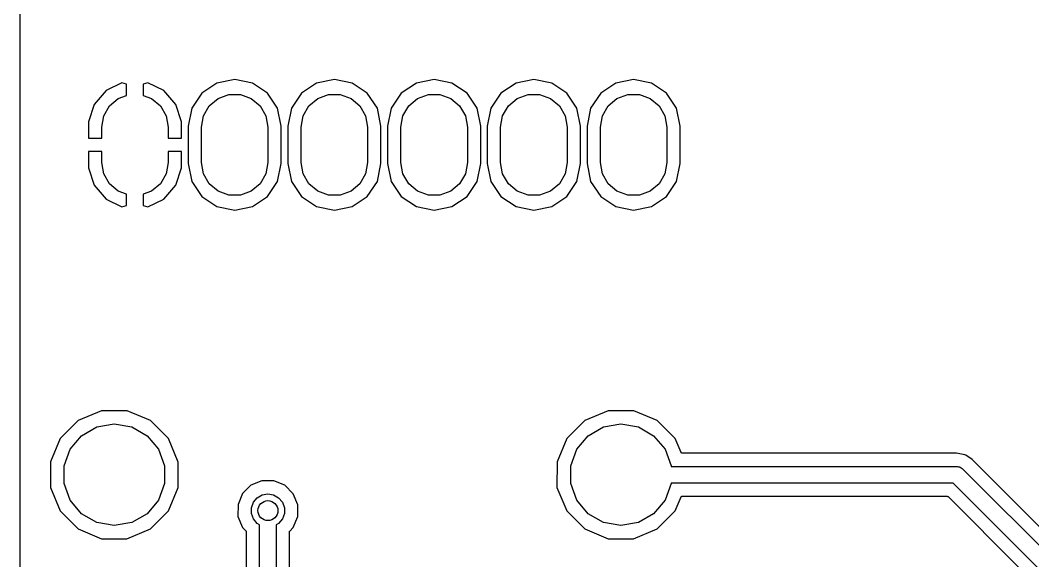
# Model space of a CAD drawing. Extents: x 0.3 to 75.7, y -92.7 to -0.5.
# Drawn here: x 0.28 to 15.5, y -71.75 to -63.63 of the extents above; entities that cross this region are included whole.
import ezdxf

# ---------------------------------------------------------------- set-up
doc = ezdxf.new("R2010")
doc.units = 0
doc.header["$MEASUREMENT"] = 0
doc.layers.add('BLACK', color=7, linetype='CONTINUOUS')

msp = doc.modelspace()

# ---------------------------------------------------------------- linework, layer by layer
at = {"layer": 'Black'}
for p, q in [((0.275, -65.151), (0.275, -62.9342)), ((1.80458, -64.5665), (1.56545, -64.6828)), ((1.875, -64.5867), (1.80458, -64.5665)), ((2.19542, -64.5665), (2.125, -64.5867)), ((2.43455, -64.6828), (2.19542, -64.5665)), ((3.5, -64.5192), (3.23222, -64.5724)), ((3.76778, -64.5724), (3.5, -64.5192)), ((5, -64.5192), (4.73222, -64.5724)), ((5.26778, -64.5724), (5, -64.5192)), ((6.5, -64.5192), (6.23222, -64.5724)), ((6.76778, -64.5724), (6.5, -64.5192)), ((8, -64.5192), (7.73222, -64.5724)), ((8.26778, -64.5724), (8, -64.5192)), ((9.5, -64.5192), (9.23222, -64.5724)), ((9.76778, -64.5724), (9.5, -64.5192)), ((1.56545, -64.6828), (1.38611, -64.8913)), ((1.875, -64.7566), (1.875, -64.5867)), ((2.125, -64.5867), (2.125, -64.7566)), ((2.61389, -64.8913), (2.43455, -64.6828)), ((3.23222, -64.5724), (3.0052, -64.7241)), ((3.99479, -64.7241), (3.76778, -64.5724)), ((4.73222, -64.5724), (4.50521, -64.7241)), ((5.49479, -64.7241), (5.26778, -64.5724)), ((6.23222, -64.5724), (6.00521, -64.7241)), ((6.99479, -64.7241), (6.76778, -64.5724)), ((7.73222, -64.5724), (7.5052, -64.7241)), ((8.49479, -64.7241), (8.26778, -64.5724)), ((9.23222, -64.5724), (9.00521, -64.7241)), ((9.99479, -64.7241), (9.76778, -64.5724)), ((1.61698, -64.9137), (1.75, -64.8021)), ((1.75, -64.8021), (1.875, -64.7566)), ((2.125, -64.7566), (2.25, -64.8021)), ((2.25, -64.8021), (2.38302, -64.9137)), ((3.0052, -64.7241), (2.85352, -64.9511)), ((3.11698, -64.9137), (3.25, -64.8021)), ((3.25, -64.8021), (3.41318, -64.7427)), ((3.41318, -64.7427), (3.58682, -64.7427)), ((3.58682, -64.7427), (3.75, -64.8021)), ((3.75, -64.8021), (3.88302, -64.9137)), ((4.14648, -64.9511), (3.99479, -64.7241)), ((4.50521, -64.7241), (4.35352, -64.9511)), ((4.61698, -64.9137), (4.75, -64.8021)), ((4.75, -64.8021), (4.91318, -64.7427)), ((4.91318, -64.7427), (5.08682, -64.7427)), ((5.08682, -64.7427), (5.25, -64.8021)), ((5.25, -64.8021), (5.38302, -64.9137)), ((5.64648, -64.9511), (5.49479, -64.7241)), ((6.00521, -64.7241), (5.85352, -64.9511)), ((6.11698, -64.9137), (6.25, -64.8021)), ((6.25, -64.8021), (6.41318, -64.7427)), ((6.41318, -64.7427), (6.58682, -64.7427)), ((6.58682, -64.7427), (6.75, -64.8021)), ((6.75, -64.8021), (6.88302, -64.9137)), ((7.14648, -64.9511), (6.99479, -64.7241)), ((7.5052, -64.7241), (7.35352, -64.9511)), ((7.61698, -64.9137), (7.75, -64.8021)), ((7.75, -64.8021), (7.91318, -64.7427)), ((7.91318, -64.7427), (8.08682, -64.7427)), ((8.08682, -64.7427), (8.25, -64.8021)), ((8.25, -64.8021), (8.38302, -64.9137)), ((8.64648, -64.9511), (8.49479, -64.7241)), ((9.00521, -64.7241), (8.85352, -64.9511)), ((9.11698, -64.9137), (9.25, -64.8021)), ((9.25, -64.8021), (9.41318, -64.7427)), ((9.41318, -64.7427), (9.58682, -64.7427)), ((9.58682, -64.7427), (9.75, -64.8021)), ((9.75, -64.8021), (9.88302, -64.9137)), ((10.1465, -64.9511), (9.99479, -64.7241)), ((1.38611, -64.8913), (1.3, -65.1531)), ((1.53015, -65.0641), (1.61698, -64.9137)), ((2.38302, -64.9137), (2.46985, -65.0641)), ((2.7, -65.1531), (2.61389, -64.8913)), ((2.85352, -64.9511), (2.8, -65.2202)), ((3.03015, -65.0641), (3.11698, -64.9137)), ((3.88302, -64.9137), (3.96985, -65.0641)), ((4.2, -65.2202), (4.14648, -64.9511)), ((4.35352, -64.9511), (4.3, -65.2202)), ((4.53015, -65.0641), (4.61698, -64.9137)), ((5.38302, -64.9137), (5.46985, -65.0641)), ((5.7, -65.2202), (5.64648, -64.9511)), ((5.85352, -64.9511), (5.8, -65.2202)), ((6.03015, -65.0641), (6.11698, -64.9137)), ((6.88302, -64.9137), (6.96985, -65.0641)), ((7.2, -65.2202), (7.14648, -64.9511)), ((7.35352, -64.9511), (7.3, -65.2202)), ((7.53015, -65.0641), (7.61698, -64.9137)), ((8.38302, -64.9137), (8.46985, -65.0641)), ((8.7, -65.2202), (8.64648, -64.9511)), ((8.85352, -64.9511), (8.8, -65.2202)), ((9.03015, -65.0641), (9.11698, -64.9137)), ((9.88302, -64.9137), (9.96985, -65.0641)), ((10.2, -65.2202), (10.1465, -64.9511)), ((0.275, -65.587), (0.275, -65.151)), ((1.3, -65.1531), (1.3, -65.4)), ((1.5, -65.2351), (1.53015, -65.0641)), ((2.46985, -65.0641), (2.5, -65.2351)), ((2.7, -65.2189), (2.7, -65.1531)), ((3, -65.2351), (3.03015, -65.0641)), ((3.96985, -65.0641), (4, -65.2351)), ((4.5, -65.2351), (4.53015, -65.0641)), ((5.46985, -65.0641), (5.5, -65.2351)), ((6, -65.2351), (6.03015, -65.0641)), ((6.96985, -65.0641), (7, -65.2351)), ((7.5, -65.2351), (7.53015, -65.0641)), ((8.46985, -65.0641), (8.5, -65.2351)), ((9, -65.2351), (9.03015, -65.0641)), ((9.96985, -65.0641), (10, -65.2351)), ((1.5, -65.4), (1.5, -65.2351)), ((2.5, -65.2351), (2.5, -65.4)), ((2.7, -65.4), (2.7, -65.2189)), ((2.8, -65.2202), (2.8, -65.7798)), ((3, -65.7649), (3, -65.2351)), ((4, -65.2351), (4, -65.7649)), ((4.2, -65.7798), (4.2, -65.2202)), ((4.3, -65.2202), (4.3, -65.7798)), ((4.5, -65.7649), (4.5, -65.2351)), ((5.5, -65.2351), (5.5, -65.7649)), ((5.7, -65.7798), (5.7, -65.2202)), ((5.8, -65.2202), (5.8, -65.7798)), ((6, -65.7649), (6, -65.2351)), ((7, -65.2351), (7, -65.7649)), ((7.2, -65.7798), (7.2, -65.2202)), ((7.3, -65.2202), (7.3, -65.7798)), ((7.5, -65.7649), (7.5, -65.2351)), ((8.5, -65.2351), (8.5, -65.7649)), ((8.7, -65.7798), (8.7, -65.2202)), ((8.8, -65.2202), (8.8, -65.7798)), ((9, -65.7649), (9, -65.2351)), ((10, -65.2351), (10, -65.7649)), ((10.2, -65.7798), (10.2, -65.2202)), ((1.3, -65.4), (1.5, -65.4)), ((2.5, -65.4), (2.7, -65.4)), ((0.275, -70.6531), (0.275, -65.587)), ((1.3, -65.6), (1.3, -65.8469)), ((1.5, -65.6), (1.3, -65.6)), ((1.5, -65.7649), (1.5, -65.6)), ((2.5, -65.6), (2.5, -65.7649)), ((2.7, -65.6), (2.5, -65.6)), ((2.7, -65.8469), (2.7, -65.6)), ((1.53015, -65.9359), (1.5, -65.7649)), ((2.5, -65.7649), (2.46985, -65.9359)), ((2.8, -65.7798), (2.85352, -66.0489)), ((3.03015, -65.9359), (3, -65.7649)), ((4, -65.7649), (3.96985, -65.9359)), ((4.14648, -66.0489), (4.2, -65.7798)), ((4.3, -65.7798), (4.35352, -66.0489)), ((4.53015, -65.9359), (4.5, -65.7649)), ((5.5, -65.7649), (5.46985, -65.9359)), ((5.64648, -66.0489), (5.7, -65.7798)), ((5.8, -65.7798), (5.85352, -66.0489)), ((6.03015, -65.9359), (6, -65.7649)), ((7, -65.7649), (6.96985, -65.9359)), ((7.14648, -66.0489), (7.2, -65.7798)), ((7.3, -65.7798), (7.35352, -66.0489)), ((7.53015, -65.9359), (7.5, -65.7649)), ((8.5, -65.7649), (8.46985, -65.9359)), ((8.64648, -66.0489), (8.7, -65.7798)), ((8.8, -65.7798), (8.85352, -66.0489)), ((9.03015, -65.9359), (9, -65.7649)), ((10, -65.7649), (9.96985, -65.9359)), ((10.1465, -66.0489), (10.2, -65.7798)), ((1.3, -65.8469), (1.38611, -66.1087)), ((1.61698, -66.0863), (1.53015, -65.9359)), ((2.46985, -65.9359), (2.38302, -66.0863)), ((2.61389, -66.1087), (2.7, -65.8469)), ((3.11698, -66.0863), (3.03015, -65.9359)), ((3.96985, -65.9359), (3.88302, -66.0863)), ((4.61698, -66.0863), (4.53015, -65.9359)), ((5.46985, -65.9359), (5.38302, -66.0863)), ((6.11698, -66.0863), (6.03015, -65.9359)), ((6.96985, -65.9359), (6.88302, -66.0863)), ((7.61698, -66.0863), (7.53015, -65.9359)), ((8.46985, -65.9359), (8.38302, -66.0863)), ((9.11698, -66.0863), (9.03015, -65.9359)), ((9.96985, -65.9359), (9.88302, -66.0863)), ((1.75, -66.1979), (1.61698, -66.0863)), ((2.38302, -66.0863), (2.25, -66.1979)), ((2.85352, -66.0489), (3.0052, -66.2759)), ((3.25, -66.1979), (3.11698, -66.0863)), ((3.88302, -66.0863), (3.75, -66.1979)), ((3.99479, -66.2759), (4.14648, -66.0489)), ((4.35352, -66.0489), (4.50521, -66.2759)), ((4.75, -66.1979), (4.61698, -66.0863)), ((5.38302, -66.0863), (5.25, -66.1979)), ((5.49479, -66.2759), (5.64648, -66.0489)), ((5.85352, -66.0489), (6.00521, -66.2759)), ((6.25, -66.1979), (6.11698, -66.0863)), ((6.88302, -66.0863), (6.75, -66.1979)), ((6.99479, -66.2759), (7.14648, -66.0489)), ((7.35352, -66.0489), (7.5052, -66.2759)), ((7.75, -66.1979), (7.61698, -66.0863)), ((8.38302, -66.0863), (8.25, -66.1979)), ((8.49479, -66.2759), (8.64648, -66.0489)), ((8.85352, -66.0489), (9.00521, -66.2759)), ((9.25, -66.1979), (9.11698, -66.0863)), ((9.88302, -66.0863), (9.75, -66.1979)), ((9.99479, -66.2759), (10.1465, -66.0489)), ((1.38611, -66.1087), (1.56545, -66.3172)), ((1.875, -66.2434), (1.75, -66.1979)), ((2.25, -66.1979), (2.125, -66.2434)), ((2.43455, -66.3172), (2.61389, -66.1087)), ((3.41318, -66.2573), (3.25, -66.1979)), ((3.75, -66.1979), (3.58682, -66.2573)), ((4.91318, -66.2573), (4.75, -66.1979)), ((5.25, -66.1979), (5.08682, -66.2573)), ((6.41318, -66.2573), (6.25, -66.1979)), ((6.75, -66.1979), (6.58682, -66.2573)), ((7.91318, -66.2573), (7.75, -66.1979)), ((8.25, -66.1979), (8.08682, -66.2573)), ((9.41318, -66.2573), (9.25, -66.1979)), ((9.75, -66.1979), (9.58682, -66.2573)), ((1.56545, -66.3172), (1.80458, -66.4335)), ((1.875, -66.4133), (1.875, -66.2434)), ((2.125, -66.2434), (2.125, -66.4133)), ((2.19542, -66.4335), (2.43455, -66.3172)), ((3.0052, -66.2759), (3.23222, -66.4276)), ((3.58682, -66.2573), (3.41318, -66.2573)), ((3.76778, -66.4276), (3.99479, -66.2759)), ((4.50521, -66.2759), (4.73222, -66.4276)), ((5.08682, -66.2573), (4.91318, -66.2573)), ((5.26778, -66.4276), (5.49479, -66.2759)), ((6.00521, -66.2759), (6.23222, -66.4276)), ((6.58682, -66.2573), (6.41318, -66.2573)), ((6.76778, -66.4276), (6.99479, -66.2759)), ((7.5052, -66.2759), (7.73222, -66.4276)), ((8.08682, -66.2573), (7.91318, -66.2573)), ((8.26778, -66.4276), (8.49479, -66.2759)), ((9.00521, -66.2759), (9.23222, -66.4276)), ((9.58682, -66.2573), (9.41318, -66.2573)), ((9.76778, -66.4276), (9.99479, -66.2759)), ((1.80458, -66.4335), (1.875, -66.4133)), ((2.125, -66.4133), (2.19542, -66.4335)), ((3.23222, -66.4276), (3.5, -66.4808)), ((3.5, -66.4808), (3.76778, -66.4276)), ((4.73222, -66.4276), (5, -66.4808)), ((5, -66.4808), (5.26778, -66.4276)), ((6.23222, -66.4276), (6.5, -66.4808)), ((6.5, -66.4808), (6.76778, -66.4276)), ((7.73222, -66.4276), (8, -66.4808)), ((8, -66.4808), (8.26778, -66.4276)), ((9.23222, -66.4276), (9.5, -66.4808)), ((9.5, -66.4808), (9.76778, -66.4276)), ((1.49949, -69.4978), (1.14578, -69.644)), ((1.88219, -69.4982), (1.49949, -69.4978)), ((2.23564, -69.6449), (1.88219, -69.4982)), ((9.11949, -69.4978), (8.76578, -69.644)), ((9.50219, -69.4982), (9.11949, -69.4978)), ((9.85564, -69.6449), (9.50219, -69.4982)), ((1.14578, -69.644), (0.87493, -69.9144)), ((1.19832, -69.874), (1.42839, -69.7412)), ((1.42839, -69.7412), (1.69, -69.6951)), ((1.69, -69.6951), (1.95161, -69.7412)), ((1.95161, -69.7412), (2.18167, -69.874)), ((2.50602, -69.9158), (2.23564, -69.6449)), ((8.76578, -69.644), (8.49493, -69.9144)), ((8.81832, -69.874), (9.04838, -69.7412)), ((9.04838, -69.7412), (9.31, -69.6951)), ((9.31, -69.6951), (9.57161, -69.7412)), ((9.57161, -69.7412), (9.80167, -69.874)), ((10.126, -69.9158), (9.85564, -69.6449)), ((1.02757, -70.0775), (1.19832, -69.874)), ((2.18167, -69.874), (2.35243, -70.0775)), ((8.64757, -70.0775), (8.81832, -69.874)), ((9.80167, -69.874), (9.97243, -70.0775)), ((0.87493, -69.9144), (0.72817, -70.2678)), ((2.65217, -70.2695), (2.50602, -69.9158)), ((8.49493, -69.9144), (8.34817, -70.2678)), ((10.2133, -70.127), (10.126, -69.9158)), ((0.93671, -70.3272), (1.02757, -70.0775)), ((2.35243, -70.0775), (2.44329, -70.3272)), ((8.55671, -70.3272), (8.64757, -70.0775)), ((9.97243, -70.0775), (10.0633, -70.3272)), ((10.2137, -70.1277), (10.2133, -70.127)), ((10.214, -70.1285), (10.2137, -70.1277)), ((10.2149, -70.1296), (10.214, -70.1285)), ((10.2157, -70.1308), (10.2149, -70.1296)), ((10.2164, -70.1313), (10.2157, -70.1308)), ((10.2169, -70.132), (10.2164, -70.1313)), ((10.2182, -70.1327), (10.2169, -70.132)), ((10.2193, -70.1335), (10.2182, -70.1327)), ((10.2201, -70.1338), (10.2193, -70.1335)), ((10.2208, -70.1342), (10.2201, -70.1338)), ((10.2222, -70.1345), (10.2208, -70.1342)), ((10.2236, -70.1349), (10.2222, -70.1345)), ((10.2244, -70.1349), (10.2236, -70.1349)), ((10.2253, -70.135), (10.2244, -70.1349)), ((14.3587, -70.135), (10.2253, -70.135)), ((14.4843, -70.16), (14.3587, -70.135)), ((14.4969, -70.1684), (14.4843, -70.16)), ((14.5907, -70.2311), (14.4969, -70.1684)), ((0.72817, -70.2678), (0.72783, -70.6505)), ((0.93671, -70.5928), (0.93671, -70.3272)), ((2.44329, -70.3272), (2.44329, -70.5928)), ((2.65183, -70.6522), (2.65217, -70.2695)), ((8.34817, -70.2678), (8.34783, -70.6505)), ((8.55671, -70.5928), (8.55671, -70.3272)), ((10.0633, -70.3272), (10.0633, -70.335)), ((10.0633, -70.335), (14.36, -70.335)), ((14.36, -70.335), (14.3654, -70.336)), ((14.3654, -70.336), (14.3709, -70.3355)), ((14.3709, -70.3355), (14.3867, -70.3397)), ((14.3867, -70.3397), (14.4028, -70.3425)), ((14.4028, -70.3425), (14.4075, -70.3453)), ((14.4075, -70.3453), (14.4128, -70.3467)), ((14.4128, -70.3467), (14.4262, -70.3561)), ((15.1091, -70.7494), (14.5907, -70.2311)), ((14.4262, -70.3561), (14.4403, -70.3642)), ((14.4403, -70.3642), (14.4439, -70.3685)), ((14.4439, -70.3685), (14.4484, -70.3716)), ((14.4484, -70.3716), (17.5518, -73.475)), ((0.275, -72.276), (0.275, -70.6531)), ((0.72783, -70.6505), (0.87398, -71.0042)), ((1.02757, -70.8425), (0.93671, -70.5928)), ((2.44329, -70.5928), (2.35243, -70.8425)), ((2.50507, -71.0056), (2.65183, -70.6522)), ((3.74543, -70.6183), (3.61873, -70.7448)), ((3.91088, -70.5499), (3.74543, -70.6183)), ((4.0899, -70.5501), (3.91088, -70.5499)), ((4.25524, -70.6187), (4.0899, -70.5501)), ((4.38171, -70.7454), (4.25524, -70.6187)), ((8.34783, -70.6505), (8.49398, -71.0042)), ((8.64757, -70.8425), (8.55671, -70.5928)), ((10.0633, -70.5928), (9.97243, -70.8425)), ((14.3082, -70.585), (10.0633, -70.585)), ((10.0633, -70.585), (10.0633, -70.5928)), ((17.4116, -73.6884), (14.3082, -70.585)), ((3.61873, -70.7448), (3.55008, -70.9101)), ((3.78267, -70.8745), (3.83869, -70.8078)), ((3.83869, -70.8078), (3.91417, -70.7642)), ((3.91417, -70.7642), (4, -70.749)), ((4, -70.749), (4.08583, -70.7642)), ((4.08583, -70.7642), (4.16131, -70.8078)), ((4.16131, -70.8078), (4.21733, -70.8745)), ((4.45008, -70.9109), (4.38171, -70.7454)), ((10.1251, -71.0056), (10.2134, -70.793)), ((10.2134, -70.793), (10.2138, -70.7923)), ((10.2138, -70.7923), (10.2141, -70.7915)), ((10.2141, -70.7915), (10.215, -70.7904)), ((10.215, -70.7904), (10.2158, -70.7892)), ((10.2158, -70.7892), (10.2165, -70.7887)), ((10.2165, -70.7887), (10.217, -70.788)), ((10.217, -70.788), (10.2182, -70.7873)), ((10.2182, -70.7873), (10.2194, -70.7865)), ((10.2194, -70.7865), (10.2202, -70.7862)), ((10.2202, -70.7862), (10.2209, -70.7858)), ((10.2209, -70.7858), (10.2223, -70.7855)), ((10.2223, -70.7855), (10.2237, -70.7851)), ((10.2237, -70.7851), (10.2245, -70.7851)), ((10.2245, -70.7851), (10.2254, -70.785)), ((10.2254, -70.785), (14.22, -70.785)), ((14.22, -70.785), (14.2206, -70.7851)), ((14.2206, -70.7851), (14.2211, -70.785)), ((14.2211, -70.785), (14.2228, -70.7855)), ((14.2228, -70.7855), (14.2244, -70.7858)), ((14.2244, -70.7858), (14.2249, -70.7861)), ((14.2249, -70.7861), (14.2255, -70.7862)), ((14.2255, -70.7862), (14.2269, -70.7872)), ((14.2269, -70.7872), (14.2284, -70.788)), ((14.2284, -70.788), (14.2287, -70.7885)), ((14.2287, -70.7885), (14.2292, -70.7888)), ((14.2292, -70.7888), (15.2932, -71.8528)), ((16.9736, -72.614), (15.1091, -70.7494)), ((15.1091, -70.7494), (15.1091, -70.7494)), ((1.19832, -71.046), (1.02757, -70.8425)), ((2.35243, -70.8425), (2.18167, -71.046)), ((3.55008, -70.9101), (3.54992, -71.0891)), ((3.75286, -70.9564), (3.78267, -70.8745)), ((3.75286, -71.0436), (3.75286, -70.9564)), ((4.21733, -70.8745), (4.24714, -70.9564)), ((4.24714, -70.9564), (4.24714, -71.0436)), ((4.44992, -71.0899), (4.45008, -70.9109)), ((8.81832, -71.046), (8.64757, -70.8425)), ((9.97243, -70.8425), (9.80167, -71.046)), ((0.87398, -71.0042), (1.14436, -71.2751)), ((1.42839, -71.1788), (1.19832, -71.046)), ((2.18167, -71.046), (1.95161, -71.1788)), ((2.23422, -71.276), (2.50507, -71.0056)), ((3.54992, -71.0891), (3.61829, -71.2546)), ((3.78267, -71.1255), (3.75286, -71.0436)), ((4.24714, -71.0436), (4.21733, -71.1255)), ((4.38127, -71.2552), (4.44992, -71.0899)), ((8.49398, -71.0042), (8.76436, -71.2751)), ((9.04838, -71.1788), (8.81832, -71.046)), ((9.80167, -71.046), (9.57161, -71.1788)), ((9.85422, -71.276), (10.1251, -71.0056)), ((1.69, -71.2249), (1.42839, -71.1788)), ((1.95161, -71.1788), (1.69, -71.2249)), ((3.61829, -71.2546), (3.6712, -71.3076)), ((3.83869, -71.1922), (3.78267, -71.1255)), ((3.875, -71.2132), (3.83869, -71.1922)), ((3.875, -77.6482), (3.875, -71.2132)), ((4.16131, -71.1922), (4.125, -71.2132)), ((4.125, -71.2132), (4.125, -77.6482)), ((4.21733, -71.1255), (4.16131, -71.1922)), ((4.32882, -71.3076), (4.38127, -71.2552)), ((9.31, -71.2249), (9.04838, -71.1788)), ((9.57161, -71.1788), (9.31, -71.2249)), ((1.14436, -71.2751), (1.49781, -71.4218)), ((1.88051, -71.4222), (2.23422, -71.276)), ((3.6712, -71.3076), (3.67152, -71.308)), ((3.67152, -71.308), (3.67196, -71.3084)), ((3.67196, -71.3084), (3.67281, -71.3099)), ((3.67281, -71.3099), (3.67379, -71.3113)), ((3.67379, -71.3113), (3.67393, -71.3118)), ((3.67393, -71.3118), (3.67422, -71.3123)), ((3.67422, -71.3123), (3.67451, -71.314)), ((3.67451, -71.314), (3.67495, -71.3156)), ((3.67495, -71.3156), (3.6749, -71.3162)), ((3.6749, -71.3162), (3.675, -71.3168)), ((3.675, -71.3168), (3.675, -77.56)), ((4.325, -71.3168), (4.3251, -71.3162)), ((4.325, -72.276), (4.325, -71.3168)), ((4.32505, -71.3157), (4.32549, -71.314)), ((4.3251, -71.3162), (4.32505, -71.3157)), ((4.32549, -71.314), (4.32578, -71.3124)), ((4.32578, -71.3124), (4.32607, -71.3119)), ((4.32607, -71.3119), (4.32622, -71.3113)), ((4.32622, -71.3113), (4.32719, -71.3099)), ((4.32719, -71.3099), (4.32804, -71.3084)), ((4.32804, -71.3084), (4.32848, -71.3081)), ((4.32848, -71.3081), (4.32882, -71.3076)), ((8.76436, -71.2751), (9.11781, -71.4218)), ((9.50051, -71.4222), (9.85422, -71.276)), ((1.49781, -71.4218), (1.88051, -71.4222)), ((9.11781, -71.4218), (9.50051, -71.4222))]:
    msp.add_line(p, q, dxfattribs=at)
msp.add_circle((4, -71), 0.15, dxfattribs=at)

doc.saveas('drawing.dxf')
